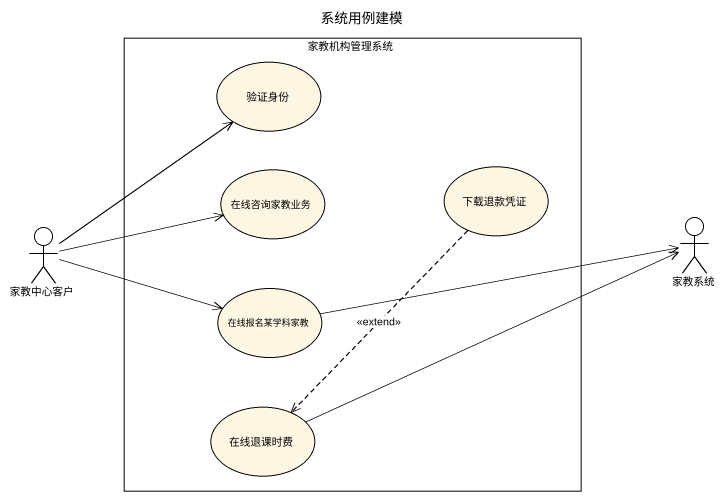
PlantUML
@startuml
title 系统用例建模
rectangle 家教机构管理系统 {
  usecase 验证身份
  usecase 在线咨询家教业务
  usecase 下载退款凭证
  usecase 在线报名某学科家教
  usecase 在线退课时费
}
actor 家教中心客户
actor 家教系统
下载退款凭证 ..> 在线退课时费 : <<extend>>
家教中心客户 -up-> 验证身份
家教中心客户 -right-> 在线咨询家教业务
家教中心客户 -right-> 在线报名某学科家教
在线报名某学科家教 -right-> 家教系统
在线退课时费 -right-> 家教系统
@enduml
